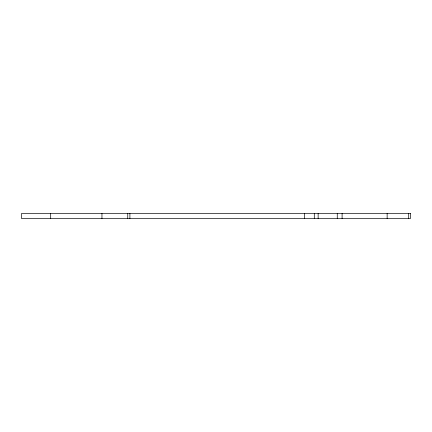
<?xml version="1.0" encoding="UTF-8"?>
<svg xmlns="http://www.w3.org/2000/svg" width="432" height="432" viewBox="0 0 432 432"><rect width="100%" height="100%" fill="white"/><g stroke="black" fill="none" stroke-linecap="round" stroke-linejoin="round"><path stroke-width="0.65" d="M408.704 213.408L408.704 218.592M387.137 213.408L387.137 218.592M342.095 213.408L342.095 218.592M337.262 213.408L337.262 218.592M318.136 213.408L318.136 218.592M314.296 213.408L314.296 218.592M304.56 213.408L304.56 218.592M129.902 213.408L129.902 218.592M127.753 213.408L127.753 218.592M101.957 213.408L101.957 218.592M50.69 213.408L50.69 218.592M410.4 213.408L21.6 213.408L21.6 218.592L410.4 218.592L410.4 213.408"/></g></svg>
